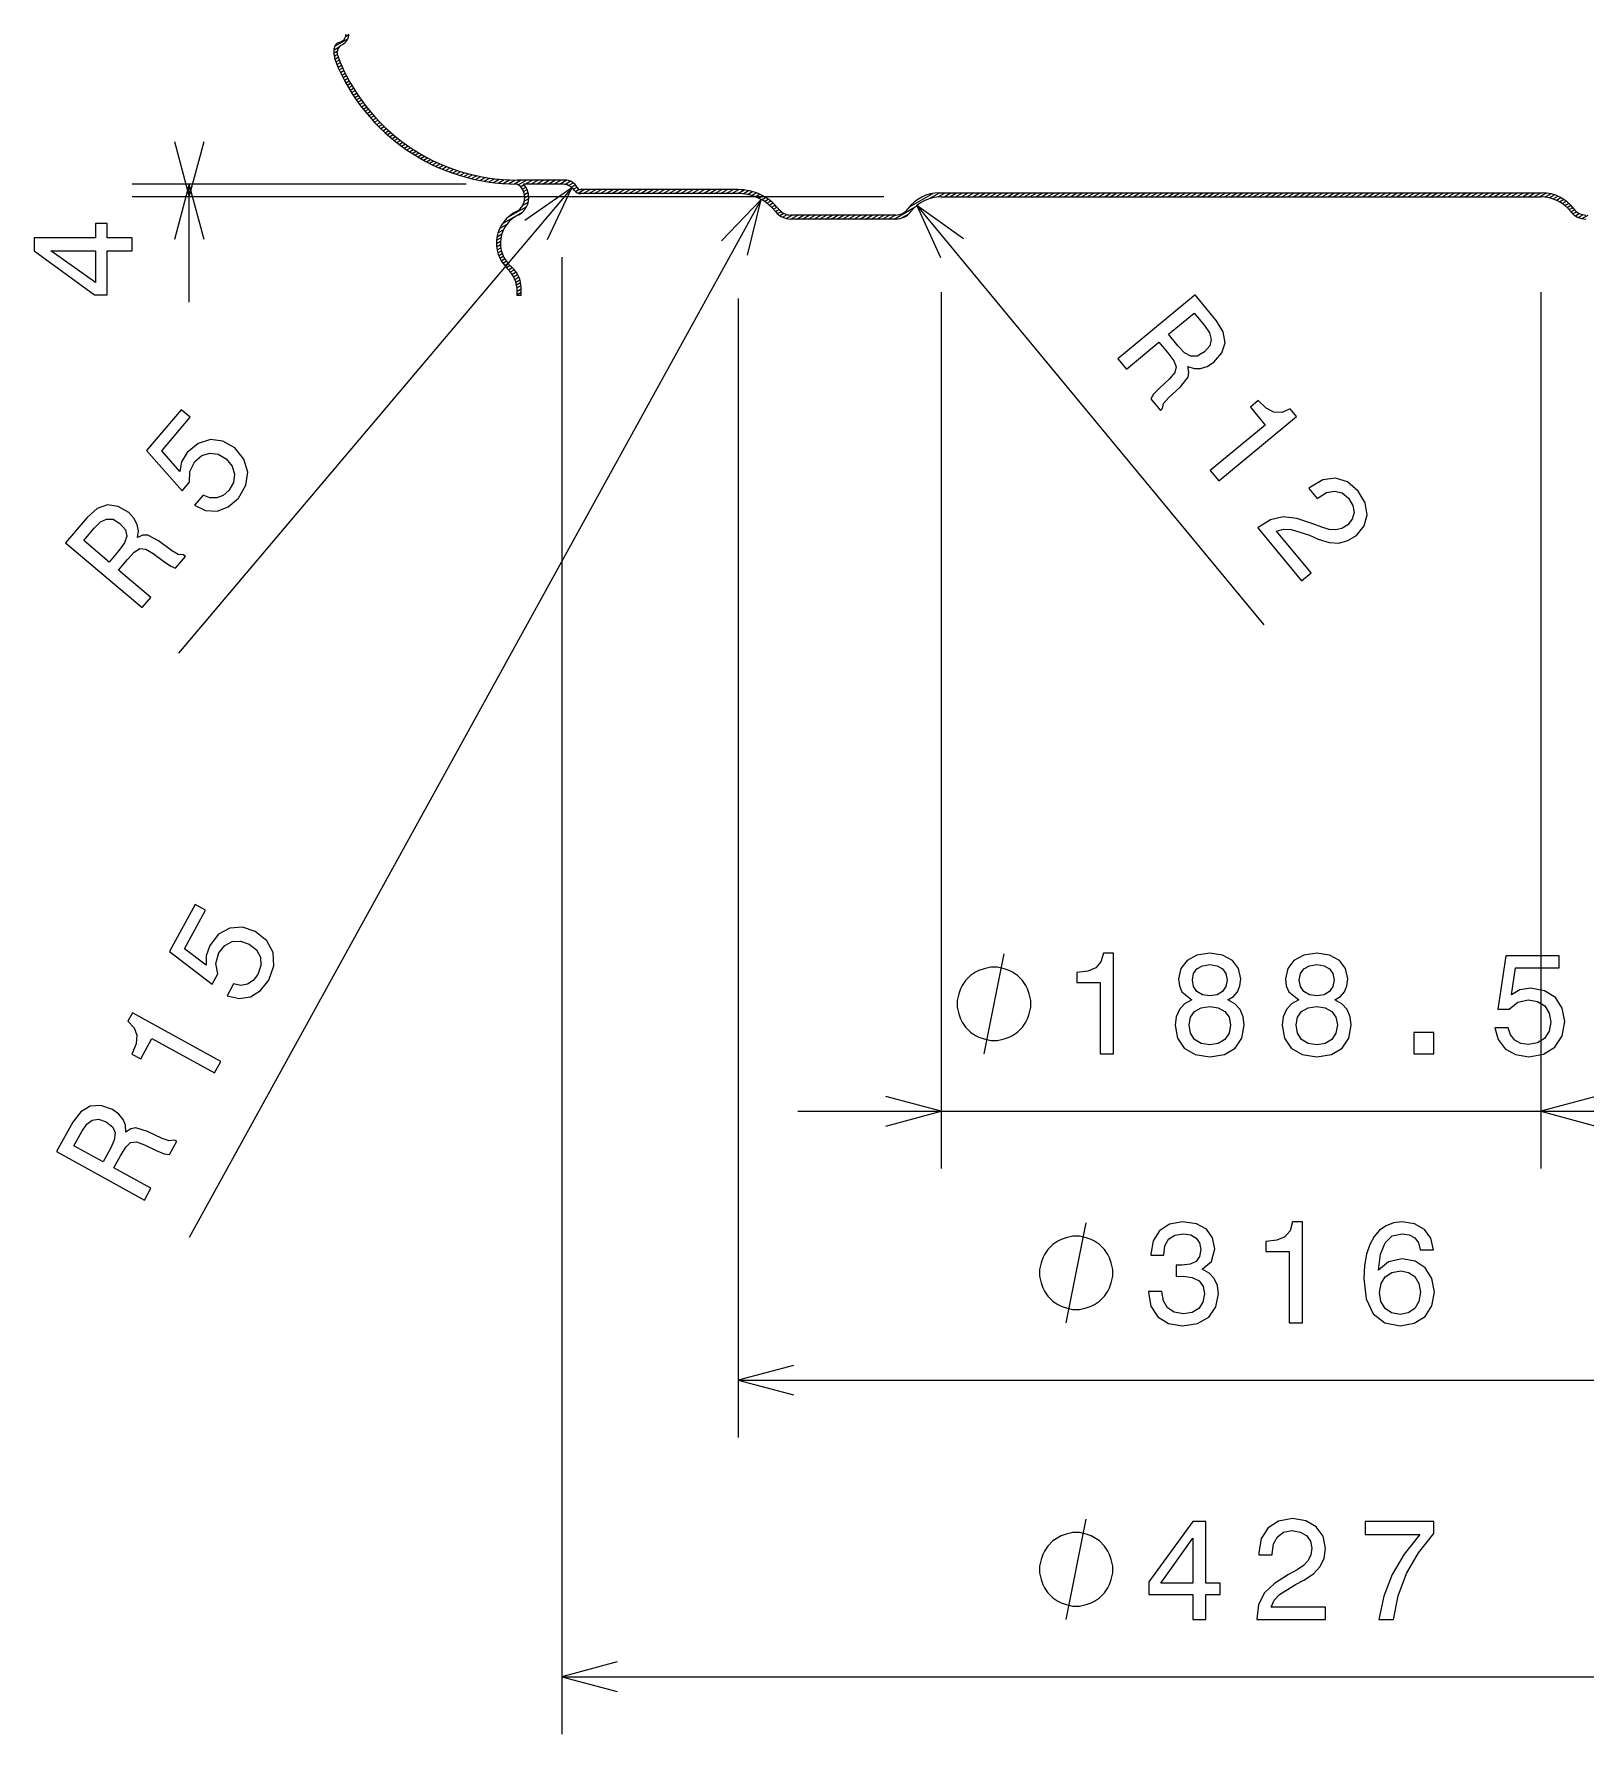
# Model space of a CAD drawing. Extents: x 25 to 410, y 10 to 284.
# Drawn here: x 185.3 to 239.5, y 56.9 to 116.3 of the extents above; entities that cross this region are included whole.
import ezdxf

# ---------------------------------------------------------------- set-up
doc = ezdxf.new("R2010")
doc.units = 0
doc.layers.get('0').update_dxf_attribs({"linetype": 'CONTINUOUS'})
doc.layers.add('cotas', color=2, linetype='CONTINUOUS', lineweight=20)

msp = doc.modelspace()

# ---------------------------------------------------------------- linework, layer by layer
at = {"color": 7, "ltscale": 0.004997}
msp.add_line((195.797, 115.783), (195.97, 115.883), dxfattribs=at)
at = {"color": 7, "ltscale": 0.005485}
msp.add_line((195.797, 115.601), (195.797, 115.821), dxfattribs=at)
at = {"color": 7, "ltscale": 0.013306}
msp.add_line((195.816, 115.91), (196.277, 116.176), dxfattribs=at)
at = {"color": 7, "ltscale": 0.00324}
msp.add_line((196.195, 116.244), (196.308, 116.309), dxfattribs=at)
at = {"color": 7, "ltscale": 0.002998}
msp.add_line((195.797, 115.668), (195.901, 115.728), dxfattribs=at)
at = {"color": 7, "ltscale": 0.003005}
msp.add_line((195.799, 115.554), (195.903, 115.614), dxfattribs=at)
at = {"color": 7, "ltscale": 0.003452}
msp.add_line((195.818, 115.449), (195.938, 115.518), dxfattribs=at)
at = {"color": 7, "ltscale": 0.003507}
msp.add_line((195.854, 115.354), (195.975, 115.424), dxfattribs=at)
at = {"color": 7, "ltscale": 0.003501}
msp.add_line((195.892, 115.261), (196.013, 115.331), dxfattribs=at)
at = {"color": 7, "ltscale": 0.000323677}
msp.add_line((195.897, 115.666), (195.897, 115.679), dxfattribs=at)
at = {"color": 7, "ltscale": 0.003495}
for p, q in [((195.932, 115.168), (196.053, 115.238)), ((196.684, 113.87), (196.805, 113.94))]:
    msp.add_line(p, q, dxfattribs=at)
at = {"color": 7, "ltscale": 0.003486}
msp.add_line((195.973, 115.077), (196.094, 115.147), dxfattribs=at)
at = {"color": 7, "ltscale": 0.003482}
for p, q in [((196.016, 114.986), (196.136, 115.056)), ((196.567, 114.034), (196.688, 114.104))]:
    msp.add_line(p, q, dxfattribs=at)
at = {"color": 7, "ltscale": 0.003479}
for p, q in [((196.059, 114.896), (196.18, 114.965)), ((196.455, 114.2), (196.576, 114.27)), ((196.51, 114.117), (196.631, 114.186))]:
    msp.add_line(p, q, dxfattribs=at)
at = {"color": 7, "ltscale": 0.003477}
msp.add_line((196.104, 114.806), (196.225, 114.876), dxfattribs=at)
at = {"color": 7, "ltscale": 0.003476}
for p, q in [((196.151, 114.717), (196.271, 114.787)), ((196.401, 114.285), (196.522, 114.354))]:
    msp.add_line(p, q, dxfattribs=at)
at = {"color": 7, "ltscale": 0.003474}
msp.add_line((196.198, 114.629), (196.319, 114.699), dxfattribs=at)
at = {"color": 7, "ltscale": 0.00347}
msp.add_line((196.247, 114.542), (196.367, 114.612), dxfattribs=at)
at = {"color": 7, "ltscale": 0.003472}
msp.add_line((196.297, 114.456), (196.418, 114.525), dxfattribs=at)
at = {"color": 7, "ltscale": 0.003473}
msp.add_line((196.349, 114.37), (196.469, 114.439), dxfattribs=at)
at = {"color": 7, "ltscale": 0.003488}
msp.add_line((196.625, 113.952), (196.746, 114.022), dxfattribs=at)
at = {"color": 7, "ltscale": 0.003502}
msp.add_line((196.744, 113.79), (196.865, 113.86), dxfattribs=at)
at = {"color": 7, "ltscale": 0.00351}
msp.add_line((196.805, 113.71), (196.927, 113.78), dxfattribs=at)
at = {"color": 7, "ltscale": 0.003513}
msp.add_line((196.868, 113.631), (196.99, 113.701), dxfattribs=at)
at = {"color": 7, "ltscale": 0.003523}
msp.add_line((196.933, 113.552), (197.055, 113.623), dxfattribs=at)
at = {"color": 7, "ltscale": 0.003533}
msp.add_line((196.998, 113.475), (197.121, 113.545), dxfattribs=at)
at = {"color": 7, "ltscale": 0.003545}
msp.add_line((197.065, 113.398), (197.188, 113.469), dxfattribs=at)
at = {"color": 7, "ltscale": 0.003557}
msp.add_line((197.133, 113.322), (197.257, 113.393), dxfattribs=at)
at = {"color": 7, "ltscale": 0.003571}
msp.add_line((197.203, 113.246), (197.327, 113.318), dxfattribs=at)
at = {"color": 7, "ltscale": 0.003581}
msp.add_line((197.274, 113.172), (197.398, 113.244), dxfattribs=at)
at = {"color": 7, "ltscale": 0.003594}
msp.add_line((197.346, 113.098), (197.471, 113.17), dxfattribs=at)
at = {"color": 7, "ltscale": 0.00361}
msp.add_line((197.42, 113.026), (197.545, 113.098), dxfattribs=at)
at = {"color": 7, "ltscale": 0.003627}
msp.add_line((197.495, 112.953), (197.621, 113.026), dxfattribs=at)
at = {"color": 7, "ltscale": 0.003646}
msp.add_line((197.572, 112.882), (197.698, 112.955), dxfattribs=at)
at = {"color": 7, "ltscale": 0.003666}
msp.add_line((197.65, 112.812), (197.777, 112.885), dxfattribs=at)
at = {"color": 7, "ltscale": 0.003687}
msp.add_line((197.73, 112.742), (197.857, 112.816), dxfattribs=at)
at = {"color": 7, "ltscale": 0.003706}
msp.add_line((197.811, 112.674), (197.939, 112.748), dxfattribs=at)
at = {"color": 7, "ltscale": 0.003724}
msp.add_line((197.893, 112.606), (198.022, 112.68), dxfattribs=at)
at = {"color": 7, "ltscale": 0.003748}
msp.add_line((197.978, 112.539), (198.107, 112.614), dxfattribs=at)
at = {"color": 7, "ltscale": 0.003775}
msp.add_line((198.063, 112.473), (198.194, 112.549), dxfattribs=at)
at = {"color": 7, "ltscale": 0.003802}
msp.add_line((198.151, 112.408), (198.282, 112.484), dxfattribs=at)
at = {"color": 7, "ltscale": 0.003831}
msp.add_line((198.24, 112.344), (198.373, 112.421), dxfattribs=at)
at = {"color": 7, "ltscale": 0.003862}
msp.add_line((198.331, 112.281), (198.464, 112.358), dxfattribs=at)
at = {"color": 7, "ltscale": 0.003895}
msp.add_line((198.423, 112.219), (198.558, 112.297), dxfattribs=at)
at = {"color": 7, "ltscale": 0.00393}
msp.add_line((198.517, 112.158), (198.653, 112.236), dxfattribs=at)
at = {"color": 7, "ltscale": 0.003967}
msp.add_line((198.613, 112.098), (198.751, 112.177), dxfattribs=at)
at = {"color": 7, "ltscale": 0.004005}
msp.add_line((198.711, 112.039), (198.85, 112.119), dxfattribs=at)
at = {"color": 7, "ltscale": 0.004044}
msp.add_line((198.811, 111.981), (198.951, 112.062), dxfattribs=at)
at = {"color": 7, "ltscale": 0.004085}
msp.add_line((198.913, 111.924), (199.054, 112.006), dxfattribs=at)
at = {"color": 7, "ltscale": 0.004129}
msp.add_line((199.017, 111.869), (199.16, 111.951), dxfattribs=at)
at = {"color": 7, "ltscale": 0.004176}
msp.add_line((199.123, 111.814), (199.267, 111.898), dxfattribs=at)
at = {"color": 7, "ltscale": 0.004227}
msp.add_line((199.231, 111.761), (199.377, 111.846), dxfattribs=at)
at = {"color": 7, "ltscale": 0.004282}
msp.add_line((199.341, 111.71), (199.489, 111.795), dxfattribs=at)
at = {"color": 7, "ltscale": 0.004342}
msp.add_line((199.454, 111.659), (199.604, 111.746), dxfattribs=at)
at = {"color": 7, "ltscale": 0.004405}
msp.add_line((199.569, 111.61), (199.722, 111.698), dxfattribs=at)
at = {"color": 7, "ltscale": 0.004475}
msp.add_line((199.687, 111.563), (199.842, 111.652), dxfattribs=at)
at = {"color": 7, "ltscale": 0.004548}
msp.add_line((199.807, 111.517), (199.964, 111.608), dxfattribs=at)
at = {"color": 7, "ltscale": 0.004623}
msp.add_line((199.93, 111.472), (200.09, 111.565), dxfattribs=at)
at = {"color": 7, "ltscale": 0.004704}
msp.add_line((200.056, 111.43), (200.219, 111.524), dxfattribs=at)
at = {"color": 7, "ltscale": 0.00479}
msp.add_line((200.185, 111.389), (200.351, 111.485), dxfattribs=at)
at = {"color": 7, "ltscale": 0.004882}
msp.add_line((200.318, 111.35), (200.487, 111.447), dxfattribs=at)
at = {"color": 7, "ltscale": 0.004983}
msp.add_line((200.454, 111.313), (200.626, 111.412), dxfattribs=at)
at = {"color": 7, "ltscale": 0.005106}
msp.add_line((200.593, 111.278), (200.77, 111.38), dxfattribs=at)
at = {"color": 7, "ltscale": 0.00524}
msp.add_line((200.736, 111.245), (200.918, 111.35), dxfattribs=at)
at = {"color": 7, "ltscale": 0.00537}
msp.add_line((200.884, 111.215), (201.07, 111.322), dxfattribs=at)
at = {"color": 7, "ltscale": 0.005513}
msp.add_line((201.036, 111.187), (201.227, 111.297), dxfattribs=at)
at = {"color": 7, "ltscale": 0.005695}
msp.add_line((201.193, 111.162), (201.39, 111.276), dxfattribs=at)
at = {"color": 7, "ltscale": 0.005882}
msp.add_line((201.355, 111.14), (201.558, 111.258), dxfattribs=at)
at = {"color": 7, "ltscale": 0.006093}
msp.add_line((201.523, 111.122), (201.734, 111.244), dxfattribs=at)
at = {"color": 7, "ltscale": 0.006347}
msp.add_line((201.697, 111.107), (201.917, 111.234), dxfattribs=at)
at = {"color": 7, "ltscale": 0.006621}
msp.add_line((201.879, 111.096), (202.108, 111.229), dxfattribs=at)
at = {"color": 7, "ltscale": 0.006892}
msp.add_line((202.068, 111.09), (202.307, 111.228), dxfattribs=at)
at = {"color": 7, "ltscale": 0.041528}
msp.add_line((203.847, 111.228), (202.186, 111.228), dxfattribs=at)
at = {"color": 7, "ltscale": 0.008201}
msp.add_line((202.223, 111.064), (202.507, 111.228), dxfattribs=at)
at = {"color": 7, "ltscale": 0.003547}
msp.add_line((202.302, 110.994), (202.424, 111.065), dxfattribs=at)
at = {"color": 7, "ltscale": 0.033463}
msp.add_line((203.742, 111.089), (202.403, 111.089), dxfattribs=at)
at = {"color": 7, "ltscale": 0.006944}
for p, q in [((202.466, 111.089), (202.707, 111.228)), ((202.666, 111.089), (202.907, 111.228)), ((203.266, 111.089), (203.507, 111.228)), ((203.466, 111.089), (203.707, 111.228)), ((204.889, 110.756), (205.13, 110.895)), ((205.089, 110.756), (205.33, 110.895)), ((205.289, 110.756), (205.53, 110.895)), ((205.889, 110.756), (206.13, 110.895)), ((206.089, 110.756), (206.33, 110.895)), ((206.289, 110.756), (206.53, 110.895)), ((206.889, 110.756), (207.13, 110.895)), ((207.089, 110.756), (207.33, 110.895)), ((207.289, 110.756), (207.53, 110.895)), ((207.889, 110.756), (208.13, 110.895)), ((208.089, 110.756), (208.33, 110.895)), ((208.289, 110.756), (208.53, 110.895)), ((208.889, 110.756), (209.13, 110.895)), ((209.089, 110.756), (209.33, 110.895)), ((209.289, 110.756), (209.53, 110.895)), ((217.097, 110.645), (217.337, 110.784)), ((217.297, 110.645), (217.537, 110.784)), ((217.497, 110.645), (217.737, 110.784)), ((218.097, 110.645), (218.337, 110.784)), ((218.297, 110.645), (218.537, 110.784)), ((218.497, 110.645), (218.737, 110.784)), ((219.097, 110.645), (219.337, 110.784)), ((219.297, 110.645), (219.537, 110.784)), ((219.497, 110.645), (219.737, 110.784)), ((220.097, 110.645), (220.337, 110.784)), ((220.297, 110.645), (220.537, 110.784)), ((220.497, 110.645), (220.737, 110.784)), ((221.097, 110.645), (221.337, 110.784)), ((221.297, 110.645), (221.537, 110.784)), ((221.497, 110.645), (221.737, 110.784)), ((222.097, 110.645), (222.337, 110.784)), ((222.297, 110.645), (222.537, 110.784)), ((222.497, 110.645), (222.737, 110.784)), ((223.097, 110.645), (223.337, 110.784)), ((223.297, 110.645), (223.537, 110.784)), ((223.497, 110.645), (223.737, 110.784)), ((224.097, 110.645), (224.337, 110.784)), ((224.297, 110.645), (224.537, 110.784)), ((224.497, 110.645), (224.737, 110.784)), ((225.097, 110.645), (225.337, 110.784)), ((225.297, 110.645), (225.537, 110.784)), ((225.497, 110.645), (225.737, 110.784)), ((226.097, 110.645), (226.337, 110.784)), ((226.297, 110.645), (226.537, 110.784)), ((226.497, 110.645), (226.737, 110.784)), ((227.097, 110.645), (227.337, 110.784)), ((227.297, 110.645), (227.537, 110.784)), ((227.497, 110.645), (227.737, 110.784)), ((228.097, 110.645), (228.337, 110.784)), ((228.297, 110.645), (228.537, 110.784)), ((228.497, 110.645), (228.737, 110.784)), ((229.097, 110.645), (229.337, 110.784)), ((229.297, 110.645), (229.537, 110.784)), ((229.497, 110.645), (229.737, 110.784)), ((230.097, 110.645), (230.337, 110.784)), ((230.297, 110.645), (230.537, 110.784)), ((230.497, 110.645), (230.737, 110.784)), ((231.097, 110.645), (231.337, 110.784)), ((231.297, 110.645), (231.537, 110.784)), ((231.497, 110.645), (231.737, 110.784)), ((232.097, 110.645), (232.337, 110.784)), ((232.297, 110.645), (232.537, 110.784)), ((232.497, 110.645), (232.737, 110.784)), ((233.097, 110.645), (233.337, 110.784)), ((233.297, 110.645), (233.537, 110.784)), ((233.497, 110.645), (233.737, 110.784)), ((234.097, 110.645), (234.337, 110.784)), ((234.297, 110.645), (234.537, 110.784)), ((235.097, 110.645), (235.337, 110.784)), ((235.297, 110.645), (235.537, 110.784)), ((236.097, 110.645), (236.337, 110.784)), ((236.297, 110.645), (236.537, 110.784)), ((237.097, 110.645), (237.337, 110.784)), ((237.297, 110.645), (237.537, 110.784)), ((211.75, 109.867), (211.99, 110.006)), ((211.95, 109.867), (212.19, 110.006)), ((212.75, 109.867), (212.99, 110.006)), ((212.95, 109.867), (213.19, 110.006)), ((213.75, 109.867), (213.99, 110.006)), ((213.95, 109.867), (214.19, 110.006)), ((214.75, 109.867), (214.99, 110.006)), ((214.95, 109.867), (215.19, 110.006))]:
    msp.add_line(p, q, dxfattribs=at)
at = {"color": 7, "ltscale": 0.006945}
for p, q in [((202.866, 111.089), (203.107, 111.228)), ((203.066, 111.089), (203.307, 111.228)), ((204.489, 110.756), (204.73, 110.895)), ((204.689, 110.756), (204.93, 110.895)), ((205.489, 110.756), (205.73, 110.895)), ((205.689, 110.756), (205.93, 110.895)), ((206.489, 110.756), (206.73, 110.895)), ((206.689, 110.756), (206.93, 110.895)), ((207.489, 110.756), (207.73, 110.895)), ((207.689, 110.756), (207.93, 110.895)), ((208.489, 110.756), (208.73, 110.895)), ((208.689, 110.756), (208.93, 110.895)), ((209.489, 110.756), (209.73, 110.895)), ((217.697, 110.645), (217.937, 110.784)), ((217.897, 110.645), (218.137, 110.784)), ((218.697, 110.645), (218.937, 110.784)), ((218.897, 110.645), (219.137, 110.784)), ((219.697, 110.645), (219.937, 110.784)), ((219.897, 110.645), (220.137, 110.784)), ((220.697, 110.645), (220.937, 110.784)), ((220.897, 110.645), (221.137, 110.784)), ((221.697, 110.645), (221.937, 110.784)), ((221.897, 110.645), (222.137, 110.784)), ((222.697, 110.645), (222.937, 110.784)), ((222.897, 110.645), (223.137, 110.784)), ((223.697, 110.645), (223.937, 110.784)), ((223.897, 110.645), (224.137, 110.784)), ((224.697, 110.645), (224.937, 110.784)), ((224.897, 110.645), (225.137, 110.784)), ((225.697, 110.645), (225.937, 110.784)), ((225.897, 110.645), (226.137, 110.784)), ((226.697, 110.645), (226.937, 110.784)), ((226.897, 110.645), (227.137, 110.784)), ((227.697, 110.645), (227.937, 110.784)), ((227.897, 110.645), (228.137, 110.784)), ((228.697, 110.645), (228.937, 110.784)), ((228.897, 110.645), (229.137, 110.784)), ((229.697, 110.645), (229.937, 110.784)), ((229.897, 110.645), (230.137, 110.784)), ((230.697, 110.645), (230.937, 110.784)), ((230.897, 110.645), (231.137, 110.784)), ((231.697, 110.645), (231.937, 110.784)), ((231.897, 110.645), (232.137, 110.784)), ((232.697, 110.645), (232.937, 110.784)), ((232.897, 110.645), (233.137, 110.784)), ((233.697, 110.645), (233.937, 110.784)), ((233.897, 110.645), (234.137, 110.784)), ((234.497, 110.645), (234.737, 110.784)), ((234.697, 110.645), (234.937, 110.784)), ((234.897, 110.645), (235.137, 110.784)), ((235.497, 110.645), (235.737, 110.784)), ((235.697, 110.645), (235.937, 110.784)), ((235.897, 110.645), (236.137, 110.784)), ((236.497, 110.645), (236.737, 110.784)), ((236.697, 110.645), (236.937, 110.784)), ((236.897, 110.645), (237.137, 110.784)), ((237.497, 110.645), (237.737, 110.784)), ((237.697, 110.645), (237.937, 110.784)), ((212.15, 109.867), (212.39, 110.006)), ((212.35, 109.867), (212.59, 110.006)), ((212.549, 109.867), (212.79, 110.006)), ((213.15, 109.867), (213.39, 110.006)), ((213.35, 109.867), (213.59, 110.006)), ((213.549, 109.867), (213.79, 110.006)), ((214.15, 109.867), (214.39, 110.006)), ((214.35, 109.867), (214.59, 110.006)), ((214.549, 109.867), (214.79, 110.006)), ((215.15, 109.867), (215.39, 110.006))]:
    msp.add_line(p, q, dxfattribs=at)
at = {"color": 7, "ltscale": 0.006792}
msp.add_line((203.666, 111.089), (203.902, 111.225), dxfattribs=at)
at = {"color": 7, "ltscale": 0.005533}
msp.add_line((203.848, 111.079), (204.04, 111.189), dxfattribs=at)
at = {"color": 7, "ltscale": 0.004761}
msp.add_line((203.976, 111.037), (204.141, 111.132), dxfattribs=at)
at = {"color": 7, "ltscale": 0.004185}
msp.add_line((204.074, 110.978), (204.219, 111.062), dxfattribs=at)
at = {"color": 7, "ltscale": 0.003475}
for p, q in [((202.363, 110.914), (202.484, 110.984)), ((201.627, 108.411), (201.747, 108.48))]:
    msp.add_line(p, q, dxfattribs=at)
at = {"color": 7, "ltscale": 0.005484}
msp.add_line((202.38, 110.347), (202.57, 110.456), dxfattribs=at)
at = {"color": 7, "ltscale": 0.003497}
msp.add_line((202.409, 110.825), (202.53, 110.895), dxfattribs=at)
at = {"color": 7, "ltscale": 0.004373}
msp.add_line((202.436, 110.495), (202.588, 110.582), dxfattribs=at)
at = {"color": 7, "ltscale": 0.003615}
msp.add_line((202.439, 110.727), (202.564, 110.799), dxfattribs=at)
at = {"color": 7, "ltscale": 0.003879}
msp.add_line((202.45, 110.618), (202.584, 110.695), dxfattribs=at)
at = {"color": 7, "ltscale": 0.00365}
msp.add_line((204.152, 110.908), (204.278, 110.981), dxfattribs=at)
at = {"color": 7, "ltscale": 0.003822}
msp.add_line((204.219, 110.831), (204.351, 110.907), dxfattribs=at)
at = {"color": 7, "ltscale": 0.00616}
msp.add_line((204.316, 110.772), (204.53, 110.895), dxfattribs=at)
at = {"color": 7, "ltscale": 0.137521}
for p, q in [((209.909, 110.895), (204.408, 110.895)), ((209.909, 110.756), (204.408, 110.756))]:
    msp.add_line(p, q, dxfattribs=at)
at = {"color": 7, "ltscale": 0.006932}
msp.add_line((209.689, 110.756), (209.929, 110.895), dxfattribs=at)
at = {"color": 7, "ltscale": 0.006377}
msp.add_line((209.889, 110.756), (210.11, 110.883), dxfattribs=at)
at = {"color": 7, "ltscale": 0.005564}
msp.add_line((210.075, 110.748), (210.267, 110.859), dxfattribs=at)
at = {"color": 7, "ltscale": 0.005032}
msp.add_line((210.234, 110.724), (210.408, 110.824), dxfattribs=at)
at = {"color": 7, "ltscale": 0.00465}
for p, q in [((210.374, 110.69), (210.535, 110.783)), ((239.249, 109.924), (239.41, 110.017))]:
    msp.add_line(p, q, dxfattribs=at)
at = {"color": 7, "ltscale": 0.004381}
msp.add_line((210.5, 110.647), (210.652, 110.735), dxfattribs=at)
at = {"color": 7, "ltscale": 0.004166}
msp.add_line((210.616, 110.598), (210.76, 110.682), dxfattribs=at)
at = {"color": 7, "ltscale": 0.003995}
msp.add_line((210.722, 110.544), (210.86, 110.624), dxfattribs=at)
at = {"color": 7, "ltscale": 0.00386}
msp.add_line((210.82, 110.485), (210.953, 110.562), dxfattribs=at)
at = {"color": 7, "ltscale": 0.003758}
msp.add_line((210.91, 110.421), (211.04, 110.497), dxfattribs=at)
at = {"color": 7, "ltscale": 0.023357}
msp.add_line((215.892, 110.296), (216.701, 110.763), dxfattribs=at)
at = {"color": 7, "ltscale": 0.010093}
msp.add_line((216.588, 110.582), (216.937, 110.784), dxfattribs=at)
at = {"color": 7, "ltscale": 0.007159}
msp.add_line((216.889, 110.641), (217.137, 110.784), dxfattribs=at)
at = {"color": 7}
for p, q in [((216.936, 110.784), (237.992, 110.784)), ((216.991, 110.645), (237.936, 110.645))]:
    msp.add_line(p, q, dxfattribs=at)
at = {"color": 7, "ltscale": 0.006613}
msp.add_line((237.897, 110.645), (238.126, 110.777), dxfattribs=at)
at = {"color": 7, "ltscale": 0.005774}
msp.add_line((238.082, 110.636), (238.282, 110.752), dxfattribs=at)
at = {"color": 7, "ltscale": 0.005232}
msp.add_line((238.237, 110.61), (238.418, 110.715), dxfattribs=at)
at = {"color": 7, "ltscale": 0.004842}
msp.add_line((238.37, 110.572), (238.538, 110.669), dxfattribs=at)
at = {"color": 7, "ltscale": 0.00455}
msp.add_line((238.489, 110.525), (238.646, 110.616), dxfattribs=at)
at = {"color": 7, "ltscale": 0.004308}
msp.add_line((238.595, 110.47), (238.744, 110.557), dxfattribs=at)
at = {"color": 7, "ltscale": 0.0041}
msp.add_line((238.691, 110.41), (238.833, 110.492), dxfattribs=at)
at = {"color": 7, "ltscale": 0.020305}
msp.add_line((201.665, 109.703), (202.369, 110.109), dxfattribs=at)
at = {"color": 7, "ltscale": 0.018849}
msp.add_line((201.865, 109.934), (202.518, 110.311), dxfattribs=at)
at = {"color": 7, "ltscale": 0.003664}
msp.add_line((210.994, 110.354), (211.121, 110.428), dxfattribs=at)
at = {"color": 7, "ltscale": 0.003603}
msp.add_line((211.071, 110.284), (211.196, 110.356), dxfattribs=at)
at = {"color": 7, "ltscale": 0.003558}
msp.add_line((211.143, 110.209), (211.266, 110.281), dxfattribs=at)
at = {"color": 7, "ltscale": 0.003521}
msp.add_line((211.209, 110.132), (211.331, 110.203), dxfattribs=at)
at = {"color": 7, "ltscale": 0.003647}
msp.add_line((211.277, 110.056), (211.403, 110.129), dxfattribs=at)
at = {"color": 7, "ltscale": 0.003947}
msp.add_line((211.359, 109.988), (211.496, 110.067), dxfattribs=at)
at = {"color": 7, "ltscale": 0.004546}
msp.add_line((211.459, 109.93), (211.616, 110.021), dxfattribs=at)
at = {"color": 7, "ltscale": 0.005983}
msp.add_line((211.583, 109.886), (211.79, 110.006), dxfattribs=at)
at = {"color": 7, "ltscale": 0.091667}
for p, q in [((215.408, 110.006), (211.742, 110.006)), ((215.408, 109.867), (211.742, 109.867))]:
    msp.add_line(p, q, dxfattribs=at)
at = {"color": 7, "ltscale": 0.021462}
msp.add_line((215.35, 109.867), (216.093, 110.296), dxfattribs=at)
at = {"color": 7, "ltscale": 0.007816}
msp.add_line((215.597, 109.894), (215.867, 110.051), dxfattribs=at)
at = {"color": 7, "ltscale": 0.003926}
msp.add_line((238.778, 110.345), (238.914, 110.424), dxfattribs=at)
at = {"color": 7, "ltscale": 0.003751}
msp.add_line((238.857, 110.276), (238.987, 110.351), dxfattribs=at)
at = {"color": 7, "ltscale": 0.003616}
msp.add_line((238.929, 110.201), (239.054, 110.274), dxfattribs=at)
at = {"color": 7, "ltscale": 0.003517}
msp.add_line((238.994, 110.124), (239.116, 110.194), dxfattribs=at)
at = {"color": 7, "ltscale": 0.003671}
msp.add_line((239.063, 110.048), (239.19, 110.121), dxfattribs=at)
at = {"color": 7, "ltscale": 0.003993}
msp.add_line((239.147, 109.981), (239.285, 110.061), dxfattribs=at)
at = {"color": 7, "ltscale": 0.006162}
msp.add_line((239.377, 109.883), (239.59, 110.006), dxfattribs=at)
at = {"color": 7, "ltscale": 0.00481}
msp.add_line((201.482, 109.25), (201.648, 109.347), dxfattribs=at)
at = {"color": 7, "ltscale": 0.005552}
msp.add_line((201.515, 109.385), (201.707, 109.496), dxfattribs=at)
at = {"color": 7, "ltscale": 0.007033}
msp.add_line((201.571, 109.533), (201.814, 109.674), dxfattribs=at)
at = {"color": 7, "ltscale": 0.00405}
msp.add_line((201.461, 109.008), (201.601, 109.089), dxfattribs=at)
at = {"color": 7, "ltscale": 0.004356}
msp.add_line((201.465, 109.125), (201.616, 109.212), dxfattribs=at)
at = {"color": 7, "ltscale": 0.00384}
msp.add_line((201.468, 108.896), (201.601, 108.973), dxfattribs=at)
at = {"color": 7, "ltscale": 0.003709}
msp.add_line((201.484, 108.79), (201.612, 108.864), dxfattribs=at)
at = {"color": 7, "ltscale": 0.00359}
msp.add_line((201.508, 108.689), (201.633, 108.76), dxfattribs=at)
at = {"color": 7, "ltscale": 0.003526}
msp.add_line((201.54, 108.592), (201.662, 108.662), dxfattribs=at)
at = {"color": 7, "ltscale": 0.003483}
msp.add_line((201.58, 108.499), (201.701, 108.569), dxfattribs=at)
at = {"color": 7, "ltscale": 0.003484}
msp.add_line((201.681, 108.326), (201.802, 108.396), dxfattribs=at)
at = {"color": 7, "ltscale": 0.003534}
msp.add_line((201.742, 108.246), (201.864, 108.317), dxfattribs=at)
at = {"color": 7, "ltscale": 0.003589}
msp.add_line((201.811, 108.17), (201.935, 108.242), dxfattribs=at)
at = {"color": 7, "ltscale": 0.003752}
msp.add_line((201.883, 108.097), (202.013, 108.172), dxfattribs=at)
at = {"color": 7, "ltscale": 0.003908}
msp.add_line((201.95, 108.02), (202.085, 108.098), dxfattribs=at)
at = {"color": 7, "ltscale": 0.004025}
msp.add_line((202.008, 107.938), (202.147, 108.018), dxfattribs=at)
at = {"color": 7, "ltscale": 0.00411}
msp.add_line((202.058, 107.851), (202.201, 107.934), dxfattribs=at)
at = {"color": 7, "ltscale": 0.004163}
msp.add_line((202.101, 107.761), (202.245, 107.844), dxfattribs=at)
at = {"color": 7}
for centre, radius, start, end in [((196.019, 115.821), 0.222, 102.28456, 179.99991), ((196.219, 115.679), 0.322, 115.51642, 179.99998), ((195.908, 116.331), 0.3, 282.28458, 359.99992), ((195.908, 116.331), 0.4, 295.51646, 359.99993), ((196.353, 115.601), 0.556, 180.00006, 201.70404), ((202.186, 117.923), 6.834, 201.70411, 270), ((196.119, 115.666), 0.222, 180.00005, 200.40625), ((202.186, 117.923), 6.695, 200.40631, 270), ((201.895, 110.616), 0.556, 301.21702, 58.36336), ((201.895, 110.616), 0.694, 300.44977, 42.93065), ((203.742, 110.534), 0.556, 36.86993, 89.99996), ((203.847, 110.728), 0.5, 28.57195, 89.99993), ((204.408, 111.034), 0.278, 216.86993, 269.99996), ((204.408, 111.034), 0.139, 208.57195, 269.99993), ((209.909, 109.089), 1.806, 38.24664, 89.99998), ((209.909, 109.089), 1.667, 38.24665, 89.99997), ((216.936, 109.423), 1.361, 90.00004, 143.96809), ((216.991, 109.311), 1.333, 90.00003, 142.33008), ((237.936, 109.311), 1.333, 37.66992, 89.99997), ((237.992, 109.423), 1.361, 36.03191, 89.99996), ((202.683, 109.026), 1.222, 114.15801, 226.44315), ((202.683, 109.026), 1.083, 113.74382, 229.67992), ((211.742, 110.534), 0.667, 218.24665, 269.99997), ((211.742, 110.534), 0.528, 218.24665, 269.99997), ((215.408, 110.534), 0.528, 270.00004, 323.96809), ((215.408, 110.534), 0.667, 270.00003, 322.33008), ((239.519, 110.534), 0.667, 217.66992, 269.99997), ((239.519, 110.534), 0.528, 216.03191, 269.99996)]:
    msp.add_arc(centre, radius, start, end, dxfattribs=at)
at = {"layer": 'cotas', "ltscale": 0.291742}
msp.add_line((200.403, 111.089), (188.733, 111.089), dxfattribs=at)
at = {"layer": 'cotas', "ltscale": 0.103076}
msp.add_line((190.733, 106.966), (190.733, 111.089), dxfattribs=at)
at = {"layer": 'cotas'}
for p, q in [((214.991, 110.645), (188.733, 110.645)), ((204.1, 110.958), (190.361, 94.702)), ((210.714, 110.549), (190.726, 74.291)), ((203.742, 108.534), (203.742, 56.948)), ((209.909, 107.089), (209.909, 67.308)), ((216.991, 107.311), (216.991, 76.704)), ((237.936, 107.311), (237.936, 76.704)), ((211.991, 78.704), (242.936, 78.704)), ((209.909, 69.308), (245.018, 69.308)), ((203.742, 58.948), (251.186, 58.948))]:
    msp.add_line(p, q, dxfattribs=at)
at = {"layer": 'cotas', "ltscale": 0.475389}
msp.add_line((216.141, 110.339), (228.264, 95.688), dxfattribs=at)
at = {"layer": 'cotas', "ltscale": 0.004176}
msp.add_line((202.136, 107.665), (202.28, 107.749), dxfattribs=at)
at = {"layer": 'cotas', "ltscale": 0.004162}
msp.add_line((202.162, 107.565), (202.306, 107.648), dxfattribs=at)
at = {"layer": 'cotas', "ltscale": 0.004112}
msp.add_line((202.179, 107.459), (202.321, 107.541), dxfattribs=at)
at = {"layer": 'cotas', "ltscale": 0.004017}
msp.add_line((202.186, 107.348), (202.325, 107.428), dxfattribs=at)
at = {"layer": 'cotas', "ltscale": 0.003366}
msp.add_line((202.186, 107.2), (202.186, 107.335), dxfattribs=at)
at = {"layer": 'cotas', "ltscale": 0.004009}
msp.add_line((202.186, 107.232), (202.325, 107.312), dxfattribs=at)
at = {"layer": 'cotas', "ltscale": 0.003472}
msp.add_line((202.325, 107.2), (202.186, 107.2), dxfattribs=at)
at = {"layer": 'cotas', "ltscale": 0.006459}
msp.add_line((202.325, 107.2), (202.325, 107.459), dxfattribs=at)
at = {"layer": 'cotas'}
for points in [[(190.216, 112.577), (190.733, 110.645), (191.251, 112.577)], [(191.251, 109.157), (190.733, 111.089), (190.216, 109.157)], [(203.248, 109.148), (204.1, 110.958), (202.458, 109.817)], [(210.234, 108.607), (210.714, 110.549), (209.328, 109.107)], [(217.772, 109.18), (216.141, 110.339), (216.974, 108.52)], [(218.492, 80.704), (219.192, 84.204)], [(215.059, 78.186), (216.991, 78.704), (215.059, 79.221)], [(239.868, 79.221), (237.936, 78.704), (239.868, 78.186)], [(221.36, 71.308), (222.06, 74.808)], [(211.841, 69.825), (209.909, 69.308), (211.841, 68.79)], [(221.36, 60.948), (222.06, 64.448)], [(205.673, 59.466), (203.742, 58.948), (205.673, 58.43)]]:
    msp.add_lwpolyline(points, dxfattribs=at)
for points in [[(188.733, 108.762), (188.733, 109.215), (187.866, 109.215), (187.866, 109.715), (187.462, 109.715), (187.462, 109.215), (185.309, 109.215), (185.309, 108.757), (187.422, 107.223), (187.866, 107.223), (187.866, 108.762)], [(187.462, 107.647), (185.894, 108.762), (187.462, 108.762)], [(223.165, 104.987), (223.464, 104.626), (224.603, 105.568), (224.908, 105.199), (225.122, 104.917), (225.209, 104.701), (225.158, 104.502), (224.96, 104.273), (224.627, 103.964), (224.417, 103.751), (224.319, 103.592), (224.657, 103.184), (224.731, 103.245), (224.766, 103.425), (224.942, 103.623), (225.355, 104.01), (225.623, 104.343), (225.65, 104.516), (225.608, 104.717), (225.833, 104.642), (226.059, 104.646), (226.288, 104.717), (226.514, 104.864), (226.795, 105.189), (226.911, 105.547), (226.847, 105.925), (226.608, 106.317), (225.862, 107.218)], [(226.194, 106.145), (226.367, 105.888), (226.431, 105.66), (226.382, 105.443), (226.197, 105.231), (225.94, 105.083), (225.717, 105.076), (225.499, 105.197), (225.277, 105.425), (224.933, 105.841), (225.831, 106.584)], [(226.397, 101.081), (226.69, 100.727), (229.406, 102.975), (229.187, 103.239), (228.892, 103.113), (228.617, 103.121), (228.347, 103.257), (228.072, 103.527), (227.796, 103.299), (228.317, 102.669)], [(190.914, 99.869), (191.302, 99.687), (191.708, 99.667), (192.096, 99.814), (192.454, 100.12), (192.713, 100.568), (192.782, 101.031), (192.644, 101.478), (192.321, 101.877), (191.907, 102.114), (191.47, 102.167), (191.044, 102.031), (190.663, 101.713), (190.465, 101.385), (190.403, 101.054), (189.774, 101.77), (190.764, 102.941), (190.448, 103.208), (189.24, 101.779), (190.479, 100.369), (190.739, 100.678), (190.747, 101.054), (190.922, 101.394), (191.173, 101.605), (191.456, 101.69), (191.746, 101.649), (192.024, 101.487), (192.231, 101.239), (192.315, 100.957), (192.275, 100.667), (192.113, 100.388), (191.913, 100.207), (191.691, 100.124), (191.455, 100.126), (191.217, 100.227)], [(228.052, 99.081), (229.586, 97.227), (229.92, 97.504), (228.708, 98.969), (228.958, 99.038), (229.225, 99.024), (229.858, 98.821), (230.164, 98.688), (230.544, 98.57), (230.889, 98.548), (231.205, 98.633), (231.498, 98.809), (231.769, 99.145), (231.875, 99.54), (231.806, 99.955), (231.566, 100.364), (231.191, 100.683), (230.774, 100.815), (230.331, 100.757), (229.895, 100.501), (229.841, 100.456), (230.133, 100.102), (230.164, 100.128), (230.457, 100.312), (230.739, 100.367), (231.001, 100.303), (231.227, 100.117), (231.375, 99.86), (231.416, 99.612), (231.354, 99.378), (231.196, 99.182), (230.995, 99.061), (230.782, 99.009), (230.547, 99.024), (230.289, 99.099), (229.975, 99.225), (229.419, 99.407), (228.941, 99.463), (228.498, 99.365), (228.064, 99.09)], [(189.088, 96.294), (189.39, 96.652), (188.262, 97.606), (188.571, 97.972), (188.811, 98.232), (189.008, 98.355), (189.213, 98.34), (189.473, 98.187), (189.836, 97.913), (190.083, 97.744), (190.256, 97.676), (190.598, 98.081), (190.525, 98.143), (190.342, 98.145), (190.116, 98.284), (189.662, 98.621), (189.287, 98.826), (189.112, 98.822), (188.921, 98.745), (188.955, 98.981), (188.912, 99.203), (188.801, 99.415), (188.616, 99.611), (188.247, 99.83), (187.874, 99.881), (187.513, 99.751), (187.17, 99.447), (186.415, 98.553)], [(187.413, 99.07), (187.634, 99.285), (187.847, 99.389), (188.07, 99.379), (188.311, 99.235), (188.502, 99.007), (188.549, 98.789), (188.469, 98.554), (188.283, 98.295), (187.934, 97.882), (187.045, 98.634)], [(192.056, 82.738), (192.472, 82.635), (192.874, 82.696), (193.226, 82.917), (193.516, 83.286), (193.683, 83.776), (193.658, 84.244), (193.436, 84.655), (193.04, 84.983), (192.588, 85.134), (192.149, 85.1), (191.759, 84.883), (191.447, 84.496), (191.318, 84.135), (191.322, 83.799), (190.565, 84.378), (191.305, 85.72), (190.943, 85.92), (190.039, 84.282), (191.531, 83.143), (191.726, 83.496), (191.659, 83.867), (191.764, 84.235), (191.969, 84.491), (192.229, 84.629), (192.521, 84.647), (192.826, 84.542), (193.078, 84.34), (193.216, 84.079), (193.234, 83.788), (193.129, 83.482), (192.969, 83.265), (192.768, 83.14), (192.536, 83.096), (192.283, 83.149)], [(220.125, 82.454), (220.125, 82.57), (220.067, 82.804), (220.009, 82.979), (219.95, 83.095), (219.834, 83.27), (219.659, 83.445), (219.484, 83.562), (219.367, 83.62), (219.192, 83.679), (218.959, 83.737), (218.842, 83.737), (218.725, 83.737), (218.492, 83.679), (218.317, 83.62), (218.2, 83.562), (218.025, 83.445), (217.85, 83.27), (217.734, 83.095), (217.675, 82.979), (217.617, 82.804), (217.559, 82.57), (217.559, 82.454), (217.559, 82.337), (217.617, 82.104), (217.675, 81.929), (217.734, 81.812), (217.85, 81.637), (218.025, 81.462), (218.2, 81.345), (218.317, 81.287), (218.492, 81.229), (218.725, 81.17), (218.842, 81.17), (218.959, 81.17), (219.192, 81.229), (219.367, 81.287), (219.484, 81.345), (219.659, 81.462), (219.834, 81.637), (219.95, 81.812), (220.009, 81.929), (220.067, 82.104), (220.125, 82.337)], [(222.553, 80.704), (223.012, 80.704), (223.012, 84.229), (222.669, 84.229), (222.578, 83.921), (222.396, 83.714), (222.119, 83.593), (221.736, 83.553), (221.736, 83.195), (222.553, 83.195)], [(225.754, 82.59), (225.497, 82.449), (225.32, 82.252), (225.209, 82.005), (225.174, 81.707), (225.255, 81.258), (225.487, 80.91), (225.865, 80.688), (226.379, 80.603), (226.889, 80.688), (227.267, 80.91), (227.499, 81.258), (227.585, 81.707), (227.544, 82.005), (227.438, 82.252), (227.257, 82.449), (227.005, 82.59), (227.206, 82.711), (227.348, 82.877), (227.433, 83.079), (227.464, 83.326), (227.383, 83.684), (227.171, 83.972), (226.828, 84.158), (226.379, 84.229), (225.926, 84.158), (225.583, 83.972), (225.366, 83.684), (225.29, 83.326), (225.315, 83.079), (225.401, 82.877)], [(225.769, 83.286), (225.81, 83.508), (225.931, 83.679), (226.122, 83.785), (226.379, 83.825), (226.632, 83.785), (226.823, 83.679), (226.944, 83.508), (226.99, 83.286), (226.944, 83.059), (226.823, 82.882), (226.632, 82.766), (226.379, 82.731), (226.122, 82.771), (225.931, 82.882), (225.81, 83.059)], [(229.49, 82.59), (229.233, 82.449), (229.056, 82.252), (228.945, 82.005), (228.91, 81.707), (228.991, 81.258), (229.223, 80.91), (229.601, 80.688), (230.115, 80.603), (230.625, 80.688), (231.003, 80.91), (231.235, 81.258), (231.321, 81.707), (231.28, 82.005), (231.175, 82.252), (230.993, 82.449), (230.741, 82.59), (230.943, 82.711), (231.084, 82.877), (231.169, 83.079), (231.2, 83.326), (231.119, 83.684), (230.907, 83.972), (230.564, 84.158), (230.115, 84.229), (229.662, 84.158), (229.319, 83.972), (229.102, 83.684), (229.026, 83.326), (229.051, 83.079), (229.137, 82.877)], [(229.505, 83.286), (229.546, 83.508), (229.667, 83.679), (229.858, 83.785), (230.115, 83.825), (230.368, 83.785), (230.559, 83.679), (230.68, 83.508), (230.726, 83.286), (230.68, 83.059), (230.559, 82.882), (230.368, 82.766), (230.115, 82.731), (229.858, 82.771), (229.667, 82.882), (229.546, 83.059)], [(236.337, 81.616), (236.448, 81.203), (236.695, 80.88), (237.058, 80.678), (237.522, 80.603), (238.031, 80.694), (238.43, 80.941), (238.682, 81.334), (238.778, 81.838), (238.692, 82.307), (238.45, 82.675), (238.072, 82.913), (237.582, 82.998), (237.204, 82.938), (236.912, 82.771), (237.053, 83.714), (238.586, 83.714), (238.586, 84.128), (236.715, 84.128), (236.438, 82.272), (236.841, 82.272), (237.134, 82.509), (237.507, 82.595), (237.83, 82.539), (238.077, 82.378), (238.233, 82.131), (238.288, 81.813), (238.233, 81.495), (238.072, 81.248), (237.825, 81.092), (237.507, 81.036), (237.239, 81.072), (237.033, 81.188), (236.881, 81.369), (236.806, 81.616)], [(191.612, 80.041), (191.834, 80.443), (188.746, 82.145), (188.581, 81.845), (188.806, 81.617), (188.9, 81.358), (188.872, 81.056), (188.722, 80.701), (189.036, 80.528), (189.43, 81.244)], [(225.658, 81.717), (225.704, 81.985), (225.85, 82.186), (226.077, 82.317), (226.379, 82.363), (226.677, 82.317), (226.904, 82.186), (227.05, 81.985), (227.101, 81.717), (227.05, 81.43), (226.904, 81.213), (226.677, 81.072), (226.379, 81.026), (226.077, 81.072), (225.85, 81.213), (225.704, 81.43)], [(229.394, 81.717), (229.44, 81.985), (229.586, 82.186), (229.813, 82.317), (230.115, 82.363), (230.413, 82.317), (230.64, 82.186), (230.786, 81.985), (230.837, 81.717), (230.786, 81.43), (230.64, 81.213), (230.413, 81.072), (230.115, 81.026), (229.813, 81.072), (229.586, 81.213), (229.44, 81.43)], [(233.503, 80.704), (234.199, 80.704), (234.199, 81.455), (233.503, 81.455)], [(189.164, 75.601), (189.391, 76.012), (188.097, 76.725), (188.328, 77.145), (188.512, 77.447), (188.681, 77.607), (188.885, 77.633), (189.17, 77.533), (189.579, 77.336), (189.855, 77.219), (190.038, 77.187), (190.294, 77.651), (190.21, 77.697), (190.031, 77.663), (189.781, 77.755), (189.27, 77.996), (188.862, 78.123), (188.691, 78.085), (188.519, 77.972), (188.506, 78.21), (188.42, 78.419), (188.269, 78.605), (188.05, 78.761), (187.645, 78.904), (187.269, 78.88), (186.941, 78.681), (186.664, 78.316), (186.099, 77.291)], [(186.976, 77.994), (187.151, 78.249), (187.34, 78.392), (187.56, 78.426), (187.825, 78.332), (188.057, 78.147), (188.146, 77.942), (188.113, 77.695), (187.982, 77.405), (187.721, 76.932), (186.701, 77.495)], [(224.24, 72.407), (224.24, 72.372), (224.321, 71.888), (224.558, 71.525), (224.931, 71.293), (225.425, 71.207), (225.95, 71.293), (226.343, 71.514), (226.595, 71.867), (226.686, 72.321), (226.646, 72.619), (226.535, 72.861), (226.353, 73.048), (226.111, 73.184), (226.439, 73.456), (226.555, 73.89), (226.479, 74.283), (226.263, 74.581), (225.909, 74.767), (225.425, 74.833), (224.971, 74.752), (224.623, 74.53), (224.397, 74.177), (224.321, 73.708), (224.321, 73.673), (224.77, 73.673), (224.81, 73.996), (224.941, 74.228), (225.153, 74.369), (225.451, 74.419), (225.713, 74.379), (225.904, 74.273), (226.02, 74.102), (226.066, 73.87), (226.02, 73.623), (225.899, 73.456), (225.688, 73.355), (225.4, 73.325), (225.203, 73.33), (225.203, 72.932), (225.451, 72.942), (225.768, 72.896), (226.005, 72.775), (226.147, 72.579), (226.197, 72.321), (226.141, 72.029), (225.995, 71.812), (225.763, 71.676), (225.456, 71.63), (225.138, 71.681), (224.906, 71.832), (224.76, 72.074), (224.704, 72.407)], [(229.156, 71.308), (229.615, 71.308), (229.615, 74.833), (229.272, 74.833), (229.182, 74.525), (229, 74.319), (228.723, 74.197), (228.339, 74.157), (228.339, 73.799), (229.156, 73.799)], [(234.193, 73.865), (234.098, 74.273), (233.876, 74.576), (233.533, 74.767), (233.089, 74.833), (232.791, 74.798), (232.534, 74.702), (232.307, 74.545), (232.116, 74.324), (231.964, 74.046), (231.853, 73.708), (231.783, 73.31), (231.763, 72.861), (231.843, 72.145), (232.09, 71.625), (232.489, 71.313), (233.034, 71.207), (233.523, 71.298), (233.896, 71.535), (234.138, 71.908), (234.224, 72.382), (234.138, 72.861), (233.906, 73.229), (233.548, 73.461), (233.104, 73.542), (232.625, 73.441), (232.267, 73.154), (232.343, 73.708), (232.504, 74.107), (232.751, 74.344), (233.094, 74.424), (233.346, 74.384), (233.538, 74.278), (233.664, 74.102), (233.73, 73.865)], [(222.993, 73.058), (222.993, 73.174), (222.935, 73.408), (222.876, 73.583), (222.818, 73.699), (222.701, 73.874), (222.526, 74.049), (222.351, 74.166), (222.235, 74.224), (222.06, 74.283), (221.826, 74.341), (221.71, 74.341), (221.593, 74.341), (221.36, 74.283), (221.185, 74.224), (221.068, 74.166), (220.893, 74.049), (220.718, 73.874), (220.601, 73.699), (220.543, 73.583), (220.485, 73.408), (220.426, 73.174), (220.426, 73.058), (220.426, 72.941), (220.485, 72.708), (220.543, 72.533), (220.601, 72.416), (220.718, 72.241), (220.893, 72.066), (221.068, 71.949), (221.185, 71.891), (221.36, 71.833), (221.593, 71.774), (221.71, 71.774), (221.826, 71.774), (222.06, 71.833), (222.235, 71.891), (222.351, 71.949), (222.526, 72.066), (222.701, 72.241), (222.818, 72.416), (222.876, 72.533), (222.935, 72.708), (222.993, 72.941)], [(233.735, 72.377), (233.679, 72.059), (233.538, 71.817), (233.311, 71.656), (233.029, 71.605), (232.731, 71.656), (232.504, 71.812), (232.358, 72.054), (232.312, 72.372), (232.363, 72.684), (232.504, 72.922), (232.736, 73.073), (233.049, 73.128), (233.321, 73.073), (233.538, 72.927), (233.679, 72.69)], [(225.788, 60.948), (226.242, 60.948), (226.242, 61.816), (226.742, 61.816), (226.742, 62.219), (226.242, 62.219), (226.242, 64.372), (225.783, 64.372), (224.25, 62.259), (224.25, 61.816), (225.788, 61.816)], [(228.017, 60.948), (230.422, 60.948), (230.422, 61.382), (228.521, 61.382), (228.627, 61.619), (228.808, 61.816), (229.368, 62.174), (229.666, 62.325), (229.999, 62.542), (230.236, 62.794), (230.372, 63.091), (230.422, 63.429), (230.336, 63.853), (230.099, 64.186), (229.736, 64.398), (229.267, 64.473), (228.783, 64.388), (228.415, 64.151), (228.178, 63.772), (228.097, 63.273), (228.097, 63.202), (228.556, 63.202), (228.556, 63.243), (228.602, 63.586), (228.738, 63.838), (228.955, 63.999), (229.242, 64.055), (229.535, 64.004), (229.751, 63.878), (229.893, 63.682), (229.943, 63.434), (229.908, 63.202), (229.812, 63.006), (229.651, 62.834), (229.429, 62.683), (229.131, 62.522), (228.637, 62.209), (228.289, 61.876), (228.082, 61.473), (228.017, 60.963)], [(232.282, 60.948), (232.791, 60.948), (232.958, 61.78), (233.25, 62.557), (233.664, 63.278), (234.204, 63.954), (234.204, 64.372), (231.803, 64.372), (231.803, 63.914), (233.719, 63.914), (233.165, 63.233), (232.746, 62.522), (232.454, 61.765)], [(222.993, 62.698), (222.993, 62.815), (222.935, 63.048), (222.876, 63.223), (222.818, 63.34), (222.701, 63.515), (222.526, 63.69), (222.351, 63.806), (222.235, 63.865), (222.06, 63.923), (221.826, 63.981), (221.71, 63.981), (221.593, 63.981), (221.36, 63.923), (221.185, 63.865), (221.068, 63.806), (220.893, 63.69), (220.718, 63.515), (220.601, 63.34), (220.543, 63.223), (220.485, 63.048), (220.426, 62.815), (220.426, 62.698), (220.426, 62.581), (220.485, 62.348), (220.543, 62.173), (220.601, 62.056), (220.718, 61.881), (220.893, 61.706), (221.068, 61.59), (221.185, 61.531), (221.36, 61.473), (221.593, 61.415), (221.71, 61.415), (221.826, 61.415), (222.06, 61.473), (222.235, 61.531), (222.351, 61.59), (222.526, 61.706), (222.701, 61.881), (222.818, 62.056), (222.876, 62.173), (222.935, 62.348), (222.993, 62.581)], [(224.674, 62.219), (225.788, 63.787), (225.788, 62.219)]]:
    msp.add_lwpolyline(points, close=True, dxfattribs=at)
for centre, radius, start, end in [((201.075, 107.335), 1.111, 0.00008, 46.44312), ((201.353, 107.459), 0.972, 0.00011, 49.67989)]:
    msp.add_arc(centre, radius, start, end, dxfattribs=at)

doc.saveas('drawing.dxf')
